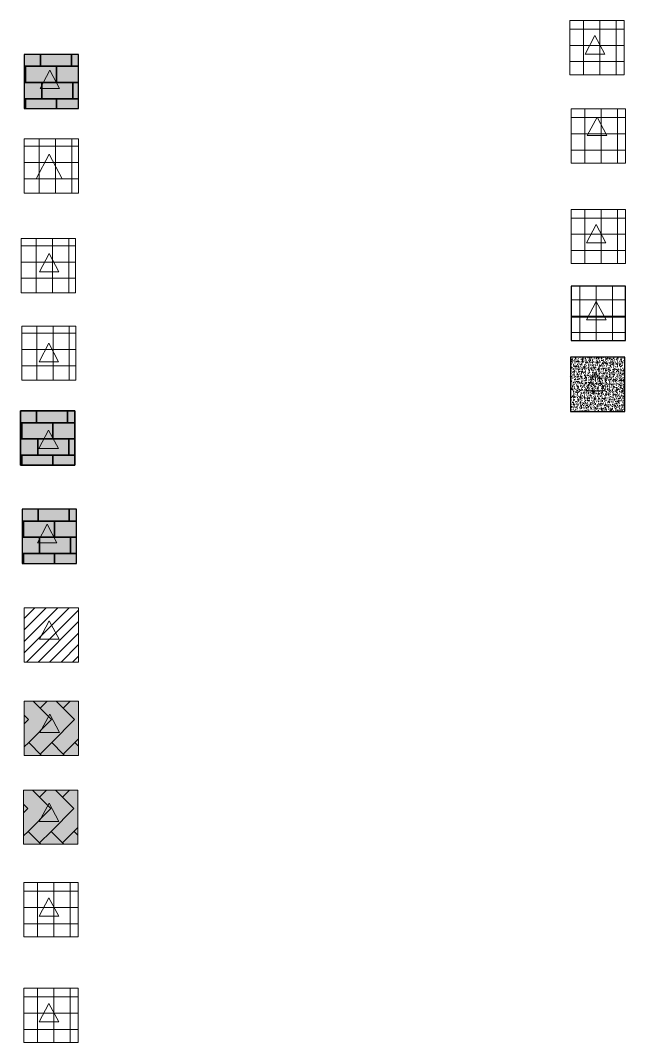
# Model space of a CAD drawing. Header units: millimetres. Extents: x -12447 to 83753, y -46415 to 46712.
# Drawn here: x 59751 to 82057, y -46415 to -8747 of the extents above; entities that cross this region are included whole.
import ezdxf
from ezdxf.xclip import XClip

# ---------------------------------------------------------------- set-up
doc = ezdxf.new("R2010")
doc.units = ezdxf.units.MM
doc.header["$XCLIPFRAME"] = 2
doc.layers.add('1_Сущ. кусты', color=7, linetype='Continuous')
doc.layers.add('_0', color=7, linetype='Continuous', lineweight=25)
doc.layers.add('Узлы', color=7, linetype='Continuous', lineweight=18)
doc.layers.add('Линии', color=7, linetype='Continuous', lineweight=9, true_color=0x00a600)

# ---------------------------------------------------------------- blocks, each defined once
blk = doc.blocks.new('6')
at = {"layer": '1_Сущ. кусты', "true_color": 0xdddddd, "transparency": 33554661}
h = blk.add_hatch(color=254, dxfattribs=at)
h.dxf.hatch_style = 1
h.paths.add_polyline_path([(134, 55265), (134, 55865), (-1011, 55865), (-1011, 55265)])
h.paths.add_polyline_path([(-290, 53719), (-290, 54319), (-1436, 54319), (-1436, 53719)])
h = blk.add_hatch(color=254, dxfattribs=at)
h.dxf.hatch_style = 1
h.paths.add_polyline_path([(-5919, 51319), (-5919, 51919), (-7064, 51919), (-7064, 51319)])
h.paths.add_polyline_path([(-6018, 53719), (-6018, 54319), (-7163, 54319), (-7163, 53719)])
h.paths.add_polyline_path([(-5968, 52519), (-5968, 53119), (-7114, 53119), (-7114, 52519)])
h.paths.add_polyline_path([(-789, 51919), (-789, 52519), (-1934, 52519), (-1934, 51919)])
h.paths.add_polyline_path([(-838, 53119), (-838, 53719), (-1984, 53719), (-1984, 53119)])
h = blk.add_hatch(color=254, dxfattribs=at)
h.dxf.hatch_style = 1
h.paths.add_polyline_path([(-5371, 51919), (-5371, 52519), (-6516, 52519), (-6516, 51919)])
h.paths.add_polyline_path([(-4773, 51319), (-4773, 51919), (-5919, 51919), (-5919, 51319)])
h.paths.add_polyline_path([(-4872, 53719), (-4872, 54319), (-6018, 54319), (-6018, 53719)])
h.paths.add_polyline_path([(-5420, 53119), (-5420, 53719), (-6566, 53719), (-6566, 53119)])
h.paths.add_polyline_path([(-3727, 53719), (-3727, 54319), (-4872, 54319), (-4872, 53719)])
h.paths.add_polyline_path([(-3129, 53119), (-3129, 53719), (-4275, 53719), (-4275, 53119)])
h.paths.add_polyline_path([(-4275, 53119), (-4275, 53719), (-5420, 53719), (-5420, 53119)])
h.paths.add_polyline_path([(-3677, 52519), (-3677, 53119), (-4823, 53119), (-4823, 52519)])
h.paths.add_polyline_path([(-4823, 52519), (-4823, 53119), (-5968, 53119), (-5968, 52519)])
h.paths.add_polyline_path([(-4225, 51919), (-4225, 52519), (-5371, 52519), (-5371, 51919)])
h.paths.add_polyline_path([(-2581, 53719), (-2581, 54319), (-3727, 54319), (-3727, 53719)])
h.paths.add_polyline_path([(-1436, 53719), (-1436, 54319), (-2581, 54319), (-2581, 53719)])
h.paths.add_polyline_path([(-1984, 53119), (-1984, 53719), (-3129, 53719), (-3129, 53119)])
h.paths.add_polyline_path([(-1386, 52519), (-1386, 53119), (-2532, 53119), (-2532, 52519)])
h.paths.add_polyline_path([(-2532, 52519), (-2532, 53119), (-3677, 53119), (-3677, 52519)])
h.paths.add_polyline_path([(-1934, 51919), (-1934, 52519), (-3080, 52519), (-3080, 51919)])
h.paths.add_polyline_path([(-3080, 51919), (-3080, 52519), (-4225, 52519), (-4225, 51919)])
h.paths.add_polyline_path([(-2482, 51319), (-2482, 51919), (-3628, 51919), (-3628, 51319)])
h.paths.add_polyline_path([(-1337, 51319), (-1337, 51919), (-2482, 51919), (-2482, 51319)])
h.paths.add_polyline_path([(-3628, 51319), (-3628, 51919), (-4773, 51919), (-4773, 51319)])
h = blk.add_hatch(color=254, dxfattribs=at)
h.dxf.hatch_style = 1
h.paths.add_polyline_path([(-6516, 51919), (-6516, 52519), (-7662, 52519), (-7662, 51919)])
h.paths.add_polyline_path([(-6566, 53119), (-6566, 53719), (-7711, 53719), (-7711, 53119)])
h = blk.add_hatch(color=254, dxfattribs=at)
h.dxf.hatch_style = 1
h.paths.add_polyline_path([(-6417, 48319), (-6417, 48919), (-7563, 48919), (-7563, 48319)])
h.paths.add_polyline_path([(-6516, 50719), (-6516, 51319), (-7662, 51319), (-7662, 50719)])
h.paths.add_polyline_path([(-6467, 49519), (-6467, 50119), (-7612, 50119), (-7612, 49519)])
h.paths.add_polyline_path([(-1287, 48919), (-1287, 49519), (-2433, 49519), (-2433, 48919)])
h.paths.add_polyline_path([(-1337, 50119), (-1337, 50719), (-2482, 50719), (-2482, 50119)])
h = blk.add_hatch(color=254, dxfattribs=at)
h.dxf.hatch_style = 1
h.paths.add_polyline_path([(-5869, 48919), (-5869, 49519), (-7015, 49519), (-7015, 48919)])
h.paths.add_polyline_path([(-5272, 48319), (-5272, 48919), (-6417, 48919), (-6417, 48319)])
h.paths.add_polyline_path([(-5371, 50719), (-5371, 51319), (-6516, 51319), (-6516, 50719)])
h.paths.add_polyline_path([(-5919, 50119), (-5919, 50719), (-7064, 50719), (-7064, 50119)])
h.paths.add_polyline_path([(-4225, 50719), (-4225, 51319), (-5371, 51319), (-5371, 50719)])
h.paths.add_polyline_path([(-3628, 50119), (-3628, 50719), (-4773, 50719), (-4773, 50119)])
h.paths.add_polyline_path([(-4773, 50119), (-4773, 50719), (-5919, 50719), (-5919, 50119)])
h.paths.add_polyline_path([(-4176, 49519), (-4176, 50119), (-5321, 50119), (-5321, 49519)])
h.paths.add_polyline_path([(-5321, 49519), (-5321, 50119), (-6467, 50119), (-6467, 49519)])
h.paths.add_polyline_path([(-4724, 48919), (-4724, 49519), (-5869, 49519), (-5869, 48919)])
h.paths.add_polyline_path([(-3080, 50719), (-3080, 51319), (-4225, 51319), (-4225, 50719)])
h.paths.add_polyline_path([(-1934, 50719), (-1934, 51319), (-3080, 51319), (-3080, 50719)])
h.paths.add_polyline_path([(-2482, 50119), (-2482, 50719), (-3628, 50719), (-3628, 50119)])
h.paths.add_polyline_path([(-1885, 49519), (-1885, 50119), (-3030, 50119), (-3030, 49519)])
h.paths.add_polyline_path([(-3030, 49519), (-3030, 50119), (-4176, 50119), (-4176, 49519)])
h.paths.add_polyline_path([(-2433, 48919), (-2433, 49519), (-3578, 49519), (-3578, 48919)])
h.paths.add_polyline_path([(-3578, 48919), (-3578, 49519), (-4724, 49519), (-4724, 48919)])
h.paths.add_polyline_path([(-2981, 48319), (-2981, 48919), (-4126, 48919), (-4126, 48319)])
h.paths.add_polyline_path([(-1835, 48319), (-1835, 48919), (-2981, 48919), (-2981, 48319)])
h.paths.add_polyline_path([(-4126, 48319), (-4126, 48919), (-5272, 48919), (-5272, 48319)])
h = blk.add_hatch(color=254, dxfattribs=at)
h.dxf.hatch_style = 1
h.paths.add_polyline_path([(357, 50719), (357, 51319), (-789, 51319), (-789, 50719)])
h.paths.add_polyline_path([(-789, 50719), (-789, 51319), (-1934, 51319), (-1934, 50719)])
h = blk.add_hatch(color=254, dxfattribs=at)
h.dxf.hatch_style = 1
h.paths.add_polyline_path([(-7015, 48919), (-7015, 49519), (-8160, 49519), (-8160, 48919)])
h.paths.add_polyline_path([(-7064, 50119), (-7064, 50719), (-8210, 50719), (-8210, 50119)])
at = {"color": 8, "true_color": 0x787878}
for points in [[(134, 55265), (134, 55865), (-1011, 55865), (-1011, 55265)], [(-6018, 53719), (-6018, 54319), (-7163, 54319), (-7163, 53719)], [(-4872, 53719), (-4872, 54319), (-6018, 54319), (-6018, 53719)], [(-3727, 53719), (-3727, 54319), (-4872, 54319), (-4872, 53719)], [(-2581, 53719), (-2581, 54319), (-3727, 54319), (-3727, 53719)], [(-1436, 53719), (-1436, 54319), (-2581, 54319), (-2581, 53719)], [(-290, 53719), (-290, 54319), (-1436, 54319), (-1436, 53719)], [(-6566, 53119), (-6566, 53719), (-7711, 53719), (-7711, 53119)], [(-5420, 53119), (-5420, 53719), (-6566, 53719), (-6566, 53119)], [(-4275, 53119), (-4275, 53719), (-5420, 53719), (-5420, 53119)], [(-3129, 53119), (-3129, 53719), (-4275, 53719), (-4275, 53119)], [(-1984, 53119), (-1984, 53719), (-3129, 53719), (-3129, 53119)], [(-838, 53119), (-838, 53719), (-1984, 53719), (-1984, 53119)], [(-5968, 52519), (-5968, 53119), (-7114, 53119), (-7114, 52519)], [(-4823, 52519), (-4823, 53119), (-5968, 53119), (-5968, 52519)], [(-3677, 52519), (-3677, 53119), (-4823, 53119), (-4823, 52519)], [(-2532, 52519), (-2532, 53119), (-3677, 53119), (-3677, 52519)], [(-1386, 52519), (-1386, 53119), (-2532, 53119), (-2532, 52519)], [(-6516, 51919), (-6516, 52519), (-7662, 52519), (-7662, 51919)], [(-5371, 51919), (-5371, 52519), (-6516, 52519), (-6516, 51919)], [(-4225, 51919), (-4225, 52519), (-5371, 52519), (-5371, 51919)], [(-3080, 51919), (-3080, 52519), (-4225, 52519), (-4225, 51919)], [(-1934, 51919), (-1934, 52519), (-3080, 52519), (-3080, 51919)], [(-789, 51919), (-789, 52519), (-1934, 52519), (-1934, 51919)], [(-5919, 51319), (-5919, 51919), (-7064, 51919), (-7064, 51319)], [(-4773, 51319), (-4773, 51919), (-5919, 51919), (-5919, 51319)], [(-3628, 51319), (-3628, 51919), (-4773, 51919), (-4773, 51319)], [(-2482, 51319), (-2482, 51919), (-3628, 51919), (-3628, 51319)], [(-1337, 51319), (-1337, 51919), (-2482, 51919), (-2482, 51319)], [(-6516, 50719), (-6516, 51319), (-7662, 51319), (-7662, 50719)], [(-5371, 50719), (-5371, 51319), (-6516, 51319), (-6516, 50719)], [(-4225, 50719), (-4225, 51319), (-5371, 51319), (-5371, 50719)], [(-3080, 50719), (-3080, 51319), (-4225, 51319), (-4225, 50719)], [(-1934, 50719), (-1934, 51319), (-3080, 51319), (-3080, 50719)], [(-789, 50719), (-789, 51319), (-1934, 51319), (-1934, 50719)], [(357, 50719), (357, 51319), (-789, 51319), (-789, 50719)], [(-7064, 50119), (-7064, 50719), (-8210, 50719), (-8210, 50119)], [(-5919, 50119), (-5919, 50719), (-7064, 50719), (-7064, 50119)], [(-4773, 50119), (-4773, 50719), (-5919, 50719), (-5919, 50119)], [(-3628, 50119), (-3628, 50719), (-4773, 50719), (-4773, 50119)], [(-2482, 50119), (-2482, 50719), (-3628, 50719), (-3628, 50119)], [(-1337, 50119), (-1337, 50719), (-2482, 50719), (-2482, 50119)], [(-6467, 49519), (-6467, 50119), (-7612, 50119), (-7612, 49519)], [(-5321, 49519), (-5321, 50119), (-6467, 50119), (-6467, 49519)], [(-4176, 49519), (-4176, 50119), (-5321, 50119), (-5321, 49519)], [(-3030, 49519), (-3030, 50119), (-4176, 50119), (-4176, 49519)], [(-1885, 49519), (-1885, 50119), (-3030, 50119), (-3030, 49519)], [(-7015, 48919), (-7015, 49519), (-8160, 49519), (-8160, 48919)], [(-5869, 48919), (-5869, 49519), (-7015, 49519), (-7015, 48919)], [(-4724, 48919), (-4724, 49519), (-5869, 49519), (-5869, 48919)], [(-3578, 48919), (-3578, 49519), (-4724, 49519), (-4724, 48919)], [(-2433, 48919), (-2433, 49519), (-3578, 49519), (-3578, 48919)], [(-1287, 48919), (-1287, 49519), (-2433, 49519), (-2433, 48919)], [(-6417, 48319), (-6417, 48919), (-7563, 48919), (-7563, 48319)], [(-5272, 48319), (-5272, 48919), (-6417, 48919), (-6417, 48319)], [(-4126, 48319), (-4126, 48919), (-5272, 48919), (-5272, 48319)], [(-2981, 48319), (-2981, 48919), (-4126, 48919), (-4126, 48319)], [(-1835, 48319), (-1835, 48919), (-2981, 48919), (-2981, 48319)]]:
    blk.add_lwpolyline(points, close=True, dxfattribs=at)

msp = doc.modelspace()

# ---------------------------------------------------------------- hatches: boundary and pattern name
at = {"layer": '_0', "true_color": 0x787878}
h = msp.add_hatch(dxfattribs=at)
h.set_pattern_fill('AR-CONC', color=8)
h.paths.add_polyline_path([(80027.098, -23157.396), (82027.098, -23157.396), (82027.098, -21157.396), (80027.098, -21157.396)])
at = {"layer": 'Узлы', "lineweight": 9, "true_color": 0x808080}
h = msp.add_hatch(dxfattribs=at)
h.set_pattern_fill('FP_191', color=8, style=0, pattern_type=2)
h.set_pattern_definition([(270, (76909.4, -7865.95), (600, 4e-14), []), (0, (76909.4, -7865.95), (0, 600), [])])
h.paths.add_polyline_path([(82004.699, -10746.868), (82004.699, -8746.868), (80004.699, -8746.868), (80004.699, -10746.868), (80487.451, -10746.868)])
h = msp.add_hatch(dxfattribs=at)
h.set_pattern_fill('FP_205', color=8, style=0, pattern_type=2)
h.set_pattern_definition([(270, (76953.8, -11129.05), (600, 4e-14), []), (0, (76953.8, -11129.05), (0, 600), [])])
h.paths.add_polyline_path([(82004.699, -14009.968), (82049.085, -14009.968), (82049.085, -12009.968), (80049.085, -12009.968), (80049.807, -14009.968), (80487.451, -14009.968)])
at = {"layer": 'Узлы', "lineweight": 9, "true_color": 0xc0c0c0}
h = msp.add_hatch(dxfattribs=at)
h.set_pattern_fill('FP_186', color=9, style=0, pattern_type=2)
h.set_pattern_definition([(0, (58042.9, -18182.6), (0, 600), []), (90, (58042.9, -18182.6), (-600, 4e-14), [])])
h.paths.add_polyline_path([(59905.707, -15114.21), (61887.554, -15114.21), (61887.554, -13114.21), (59887.554, -13114.21), (59887.554, -15114.21), (59900.173, -15114.21)])
at = {"layer": 'Узлы', "lineweight": 9, "true_color": 0x808080}
h = msp.add_hatch(dxfattribs=at)
h.set_pattern_fill('FP_192', color=8, style=0, pattern_type=2)
h.set_pattern_definition([(270, (76953.8, -14829.05), (600, 4e-14), []), (0, (76953.8, -14829.05), (0, 600), [])])
h.paths.add_polyline_path([(82004.699, -17709.968), (82049.085, -17709.968), (82049.085, -15709.968), (80049.085, -15709.968), (80049.807, -17709.968), (80487.451, -17709.968)])
at = {"layer": 'Узлы', "lineweight": 9, "true_color": 0xc0c0c0}
h = msp.add_hatch(dxfattribs=at)
h.set_pattern_fill('FP_187', color=9, style=0, pattern_type=2)
h.set_pattern_definition([(0, (57935.85, -21851), (0, 600), []), (90, (57935.85, -21851), (-600, 4e-14), [])])
h.paths.add_polyline_path([(59900.173, -18782.62), (61780.48, -18782.62), (61780.48, -16782.62), (59780.48, -16782.62), (59780.48, -18782.62), (59887.554, -18782.62)])
h = msp.add_hatch(dxfattribs=at)
h.set_pattern_fill('FP_94', color=9, style=0, pattern_type=2)
h.set_pattern_definition([(270, (76770.85, -17847), (600, 4e-14), []), (0, (76770.85, -17847), (0, 600), [])])
h.paths.add_polyline_path([(82054.891, -20539.149), (82054.891, -18539.149), (80054.891, -18539.149), (80054.891, -20539.149)])
h = msp.add_hatch(dxfattribs=at)
h.set_pattern_fill('FP_200', color=9, style=0, pattern_type=2)
h.set_pattern_definition([(0, (57952.3, -25077.1), (0, 600), []), (90, (57952.3, -25077.1), (-600, 4e-14), [])])
h.paths.add_polyline_path([(61796.949, -22008.675), (61796.949, -20008.675), (59796.949, -20008.675), (59796.949, -22008.675), (59891.164, -22008.675)])
h = msp.add_hatch(dxfattribs=at)
h.set_pattern_fill('FP_84', color=9, style=0, pattern_type=2)
h.set_pattern_definition([(45, (57579.97, 0), (-212.132, 212.132), [])])
h.paths.add_polyline_path([(61891.164, -32392.54), (61891.164, -30392.54), (59891.164, -30392.54), (59891.164, -32392.54)])
at = {"layer": 'Узлы', "true_color": 0xe6e6e6}
h = msp.add_hatch(color=254, dxfattribs=at)
h.paths.add_polyline_path([(60528.723, -35830.396), (61377.251, -35830.396), (60903.919, -35357.064), (60479.655, -35781.328)])
h.paths.add_polyline_path([(59892.074, -35520.381), (60900.384, -34512.072), (60218.708, -33830.396), (59892.074, -33830.396), (59892.074, -34352.29), (60051.856, -34512.072), (59892.074, -34671.853), (59892.074, -35357.064)])
h.paths.add_polyline_path([(61892.074, -35496.691), (61891.164, -35218.348), (61752.447, -35357.064), (61891.164, -35495.781)])
h.paths.add_polyline_path([(61328.183, -34091.343), (61589.13, -33830.396), (61067.236, -33830.396)])
at = {"layer": 'Узлы', "true_color": 0x8a8a8a}
h = msp.add_hatch(color=252, dxfattribs=at)
h.paths.add_polyline_path([(60055.391, -35830.396), (60528.723, -35830.396), (60055.391, -35357.064), (59892.074, -35520.381), (59892.074, -35830.396)])
h.paths.add_polyline_path([(61328.183, -35781.328), (61892.074, -35217.438), (61891.164, -33830.396), (61589.13, -33830.396), (61328.183, -34091.343), (61748.912, -34512.072), (60903.919, -35357.064), (61324.648, -35777.793)])
h.paths.add_polyline_path([(59892.074, -34671.853), (60051.856, -34512.072), (59892.074, -34352.29), (59892.074, -34512.072)])
h.paths.add_polyline_path([(60479.655, -34091.343), (60740.602, -33830.396), (60218.708, -33830.396), (60476.12, -34087.808)])
at = {"layer": 'Узлы', "true_color": 0xb5b5b5}
h = msp.add_hatch(color=253, dxfattribs=at)
h.paths.add_polyline_path([(61377.251, -35830.396), (61892.074, -35830.396), (61891.164, -35495.781), (61752.447, -35357.064), (61328.183, -35781.328)])
h.paths.add_polyline_path([(60479.655, -35781.328), (61748.912, -34512.072), (61067.236, -33830.396), (60740.602, -33830.396), (60479.655, -34091.343), (60900.384, -34512.072), (60055.391, -35357.064), (60413.424, -35715.098)])
at = {"layer": 'Узлы', "true_color": 0xe6e6e6}
h = msp.add_hatch(color=254, dxfattribs=at)
h.paths.add_polyline_path([(60504.781, -39108.253), (61353.309, -39108.253), (60879.977, -38634.921), (60455.713, -39059.185), (60479.655, -39083.127)])
h.paths.add_polyline_path([(59868.132, -38798.238), (60876.442, -37789.928), (60194.766, -37108.253), (59868.132, -37108.253), (59868.132, -37630.146), (60027.913, -37789.928), (59868.132, -37949.71), (59868.132, -38634.921)])
h.paths.add_polyline_path([(61868.132, -38774.547), (61868.132, -38495.294), (61728.505, -38634.921), (61752.447, -38658.863)])
h.paths.add_polyline_path([(61304.241, -37369.199), (61565.188, -37108.253), (61043.294, -37108.253)])
at = {"layer": 'Узлы', "true_color": 0x8a8a8a}
h = msp.add_hatch(color=252, dxfattribs=at)
h.paths.add_polyline_path([(59868.132, -39108.253), (60504.781, -39108.253), (60031.449, -38634.921), (59868.132, -38798.238)])
h.paths.add_polyline_path([(61304.241, -39059.185), (61868.132, -38495.294), (61868.132, -37108.253), (61565.188, -37108.253), (61304.241, -37369.199), (61724.97, -37789.928), (60879.977, -38634.921), (61300.706, -39055.649)])
h.paths.add_polyline_path([(59868.132, -37949.71), (60027.913, -37789.928), (59868.132, -37630.146), (59868.132, -37789.928)])
h.paths.add_polyline_path([(60455.713, -37369.199), (60716.66, -37108.253), (60194.766, -37108.253), (60452.177, -37365.664)])
at = {"layer": 'Узлы', "true_color": 0xb5b5b5}
h = msp.add_hatch(color=253, dxfattribs=at)
h.paths.add_polyline_path([(61868.132, -39108.253), (61868.132, -38774.547), (61728.505, -38634.921), (61304.241, -39059.185), (61353.309, -39108.253), (61752.447, -39108.253)])
h.paths.add_polyline_path([(60455.713, -39059.185), (61724.97, -37789.928), (61043.294, -37108.253), (60716.66, -37108.253), (60455.713, -37369.199), (60876.442, -37789.928), (60031.449, -38634.921), (60452.177, -39055.649)])
at = {"layer": 'Узлы', "lineweight": 9, "true_color": 0xc0c0c0}
h = msp.add_hatch(dxfattribs=at)
h.set_pattern_fill('FP_188', color=9, style=0, pattern_type=2)
h.set_pattern_definition([(270, (56782.6, -39634.2), (600, 4e-14), []), (0, (56782.6, -39634.2), (0, 600), [])])
h.paths.add_polyline_path([(60528.723, -42515.138), (61877.91, -42515.138), (61877.91, -40515.138), (59877.91, -40515.138), (59877.91, -42515.138), (60479.655, -42515.138)])
h = msp.add_hatch(dxfattribs=at)
h.set_pattern_fill('FP_202', color=9, style=0, pattern_type=2)
h.set_pattern_definition([(270, (56782.6, -43534.2), (600, 4e-14), []), (0, (56782.6, -43534.2), (0, 600), [])])
h.paths.add_polyline_path([(60528.723, -46415.138), (61877.91, -46415.138), (61877.91, -44415.138), (59877.91, -44415.138), (59877.91, -46415.138), (60479.655, -46415.138)])

# ---------------------------------------------------------------- linework, layer by layer
at = {"color": 8, "true_color": 0x787878}
for points in [[(80054.891, -20539.149), (82054.891, -20539.149), (82054.891, -18539.149), (80054.891, -18539.149)], [(80027.098, -23157.396), (82027.098, -23157.396), (82027.098, -21157.396), (80027.098, -21157.396)], [(59750.584, -23130.729), (61750.584, -23130.729), (61750.584, -25130.729), (59750.584, -25130.729)]]:
    msp.add_lwpolyline(points, close=True, dxfattribs=at)
at = {"layer": 'Линии', "color": 7}
for p, q in [((82004.699, -8746.868), (80004.699, -8746.868)), ((80004.699, -8746.868), (80004.699, -10746.868)), ((82004.699, -10746.868), (82004.699, -8746.868)), ((61893.126, -9998.2), (59893.126, -9998.2)), ((59893.126, -9998.2), (59893.126, -11998.2)), ((61893.126, -11998.2), (61893.126, -9998.2)), ((80004.699, -10746.868), (82004.699, -10746.868)), ((59893.126, -11998.2), (61893.126, -11998.2)), ((82049.085, -12009.968), (80049.085, -12009.968)), ((80049.085, -12009.968), (80049.085, -14009.968)), ((82049.085, -14009.968), (82049.085, -12009.968)), ((61887.554, -13114.21), (59887.554, -13114.21)), ((59887.554, -13114.21), (59887.554, -15114.21)), ((61887.554, -15114.21), (61887.554, -13114.21)), ((80049.085, -14009.968), (82049.085, -14009.968)), ((59887.554, -15114.21), (61887.554, -15114.21)), ((82049.085, -15709.968), (80049.085, -15709.968)), ((80049.085, -15709.968), (80049.085, -17709.968)), ((82049.085, -17709.968), (82049.085, -15709.968)), ((61780.48, -16782.62), (59780.48, -16782.62)), ((59780.48, -16782.62), (59780.48, -18782.62)), ((61780.48, -18782.62), (61780.48, -16782.62)), ((80049.085, -17709.968), (82049.085, -17709.968)), ((59780.48, -18782.62), (61780.48, -18782.62)), ((80054.891, -18539.149), (80054.891, -20539.149)), ((82054.891, -20539.149), (82054.891, -18539.149)), ((82056.539, -19684.463), (80056.539, -19684.463)), ((61796.949, -20008.675), (59796.949, -20008.675)), ((59796.949, -20008.675), (59796.949, -22008.675)), ((61796.949, -22008.675), (61796.949, -20008.675)), ((80054.891, -20539.149), (82054.891, -20539.149)), ((59796.949, -22008.675), (61796.949, -22008.675)), ((61750.584, -23130.729), (59750.584, -23130.729)), ((59750.584, -23130.729), (59750.584, -25130.729)), ((61750.584, -25130.729), (61750.584, -23130.729)), ((59750.584, -25130.729), (61750.584, -25130.729)), ((61811.53, -26754.684), (59811.53, -26754.684)), ((59811.53, -26754.684), (59811.53, -28754.684)), ((61811.53, -28754.684), (61811.53, -26754.684)), ((59811.53, -28754.684), (61811.53, -28754.684)), ((61891.164, -30392.54), (59891.164, -30392.54)), ((59891.164, -30392.54), (59891.164, -32392.54)), ((61891.164, -32392.54), (61891.164, -30392.54)), ((59891.164, -32392.54), (61891.164, -32392.54)), ((60218.708, -33830.396), (59892.074, -33830.396)), ((59892.074, -33830.396), (59892.074, -34352.29)), ((60740.602, -33830.396), (60218.708, -33830.396)), ((60218.708, -33830.396), (60479.655, -34091.343)), ((60479.655, -34091.343), (60740.602, -33830.396)), ((61067.236, -33830.396), (60740.602, -33830.396)), ((61589.13, -33830.396), (61067.236, -33830.396)), ((61328.183, -34091.343), (61067.236, -33830.396)), ((61589.13, -33830.396), (61328.183, -34091.343)), ((61892.074, -33830.396), (61589.13, -33830.396)), ((61892.074, -35217.438), (61892.074, -33830.396)), ((60479.655, -34091.343), (60900.384, -34512.072)), ((61328.183, -34091.343), (61748.912, -34512.072)), ((60051.856, -34512.072), (59892.074, -34352.29)), ((59892.074, -34352.29), (59892.074, -34671.853)), ((59892.074, -34671.853), (60051.856, -34512.072)), ((60900.384, -34512.072), (60055.391, -35357.064)), ((61748.912, -34512.072), (60903.919, -35357.064)), ((59892.074, -34671.853), (59892.074, -35520.381)), ((60055.391, -35357.064), (59892.074, -35520.381)), ((60528.723, -35830.396), (60055.391, -35357.064)), ((60479.655, -35781.328), (60903.919, -35357.064)), ((60903.919, -35357.064), (61328.183, -35781.328)), ((61328.183, -35781.328), (61892.074, -35217.438)), ((61892.074, -35496.691), (61752.447, -35357.064)), ((61892.074, -35496.691), (61892.074, -35217.438)), ((59892.074, -35520.381), (59892.074, -35830.396)), ((61328.183, -35781.328), (61377.251, -35830.396)), ((61892.074, -35830.396), (61892.074, -35496.691)), ((59892.074, -35830.396), (60528.723, -35830.396)), ((60528.723, -35830.396), (61377.251, -35830.396)), ((61377.251, -35830.396), (61892.074, -35830.396)), ((60194.766, -37108.253), (59868.132, -37108.253)), ((59868.132, -37108.253), (59868.132, -37630.146)), ((60716.66, -37108.253), (60194.766, -37108.253)), ((60194.766, -37108.253), (60455.713, -37369.199)), ((60455.713, -37369.199), (60716.66, -37108.253)), ((61043.294, -37108.253), (60716.66, -37108.253)), ((61565.188, -37108.253), (61043.294, -37108.253)), ((61304.241, -37369.199), (61043.294, -37108.253)), ((61565.188, -37108.253), (61304.241, -37369.199)), ((61868.132, -37108.253), (61565.188, -37108.253)), ((61868.132, -38495.294), (61868.132, -37108.253)), ((60027.913, -37789.928), (59868.132, -37630.146)), ((59868.132, -37630.146), (59868.132, -37949.71)), ((60455.713, -37369.199), (60876.442, -37789.928)), ((61304.241, -37369.199), (61724.97, -37789.928)), ((59868.132, -37949.71), (60027.913, -37789.928)), ((59868.132, -37949.71), (59868.132, -38798.238)), ((60876.442, -37789.928), (60031.449, -38634.921)), ((61724.97, -37789.928), (60879.977, -38634.921)), ((60031.449, -38634.921), (59868.132, -38798.238)), ((59868.132, -38798.238), (59868.132, -39108.253)), ((60504.781, -39108.253), (60031.449, -38634.921)), ((60455.713, -39059.185), (60879.977, -38634.921)), ((60879.977, -38634.921), (61304.241, -39059.185)), ((61304.241, -39059.185), (61868.132, -38495.294)), ((61868.132, -38774.547), (61728.505, -38634.921)), ((61868.132, -38774.547), (61868.132, -38495.294)), ((61868.132, -39108.253), (61868.132, -38774.547)), ((59868.132, -39108.253), (60504.781, -39108.253)), ((60504.781, -39108.253), (61353.309, -39108.253)), ((61304.241, -39059.185), (61353.309, -39108.253)), ((61353.309, -39108.253), (61868.132, -39108.253)), ((61877.91, -40515.138), (59877.91, -40515.138)), ((59877.91, -40515.138), (59877.91, -42515.138)), ((61877.91, -42515.138), (61877.91, -40515.138)), ((59877.91, -42515.138), (61877.91, -42515.138)), ((61877.91, -44415.138), (59877.91, -44415.138)), ((59877.91, -44415.138), (59877.91, -46415.138)), ((61877.91, -46415.138), (61877.91, -44415.138)), ((59877.91, -46415.138), (61877.91, -46415.138))]:
    msp.add_line(p, q, dxfattribs=at)
at = {"layer": 'Линии', "color": 1, "true_color": 0xff0000}
for p, q in [((80566.608, -9984.724), (80926.608, -9307.663)), ((81286.608, -9984.724), (80926.608, -9307.663)), ((80566.608, -9984.724), (81286.608, -9984.724)), ((60473.949, -11258.2), (60833.949, -10581.138)), ((61193.949, -11258.2), (60833.949, -10581.138)), ((60473.949, -11258.2), (61193.949, -11258.2)), ((80645.232, -12986.868), (81005.232, -12309.807)), ((81365.232, -12986.868), (81005.232, -12309.807)), ((80645.232, -12986.868), (81365.232, -12986.868)), ((60326.876, -14582.62), (60809.464, -13675.005)), ((61292.051, -14582.62), (60809.464, -13675.005)), ((60326.876, -14582.62), (61292.051, -14582.62)), ((80610.994, -16947.824), (80970.994, -16270.763)), ((81330.994, -16947.824), (80970.994, -16270.763)), ((80610.994, -16947.824), (81330.994, -16947.824)), ((60449.464, -18008.848), (60809.464, -17331.787)), ((61169.464, -18008.848), (60809.464, -17331.787)), ((60449.464, -18008.848), (61169.464, -18008.848)), ((80616.801, -19777.006), (80976.801, -19099.944)), ((81336.801, -19777.006), (80976.801, -19099.944)), ((80616.801, -19777.006), (81336.801, -19777.006)), ((60437.076, -21322.607), (60797.076, -20645.546)), ((61157.076, -21322.607), (60797.076, -20645.546)), ((60437.076, -21322.607), (61157.076, -21322.607)), ((80589.008, -22395.253), (80949.008, -21718.191)), ((81309.008, -22395.253), (80949.008, -21718.191)), ((80589.008, -22395.253), (81309.008, -22395.253)), ((60430.068, -24520.551), (60790.068, -23843.49)), ((61150.068, -24520.551), (60790.068, -23843.49)), ((60430.068, -24520.551), (61150.068, -24520.551)), ((60373.44, -27992.54), (60733.44, -27315.478)), ((61093.44, -27992.54), (60733.44, -27315.478)), ((60373.44, -27992.54), (61093.44, -27992.54)), ((60453.073, -31550.396), (60813.073, -30873.335)), ((61173.073, -31550.396), (60813.073, -30873.335)), ((60453.073, -31550.396), (61173.073, -31550.396)), ((60468.902, -34988.253), (60828.902, -34311.191)), ((61188.902, -34988.253), (60828.902, -34311.191)), ((60468.902, -34988.253), (61188.902, -34988.253)), ((60444.96, -38266.109), (60804.96, -37589.047)), ((61164.96, -38266.109), (60804.96, -37589.047)), ((60444.96, -38266.109), (61164.96, -38266.109)), ((60439.819, -41752.994), (60799.819, -41075.932)), ((61159.819, -41752.994), (60799.819, -41075.932)), ((60439.819, -41752.994), (61159.819, -41752.994)), ((60439.819, -45652.994), (60799.819, -44975.932)), ((61159.819, -45652.994), (60799.819, -44975.932)), ((60439.819, -45652.994), (61159.819, -45652.994))]:
    msp.add_line(p, q, dxfattribs=at)

# ---------------------------------------------------------------- block references
at = {"color": 8, "true_color": 0x787878}
ref = msp.add_blockref('6', (64164.618, -62956.989), dxfattribs=at)
XClip(ref).set_block_clipping_path([(-4271.4918358415, 50958.7888445257), (-2271.4918358415, 52958.7888445257)])
ref = msp.add_blockref('6', (64022.075, -76089.518), dxfattribs=at)
XClip(ref).set_block_clipping_path([(-4271.4918358415, 50958.7888445257), (-2271.4918358415, 52958.7888445257)])
ref = msp.add_blockref('6', (64083.022, -79713.472), dxfattribs=at)
XClip(ref).set_block_clipping_path([(-4271.4918358415, 50958.7888445257), (-2271.4918358415, 52958.7888445257)])

doc.saveas('drawing.dxf')
